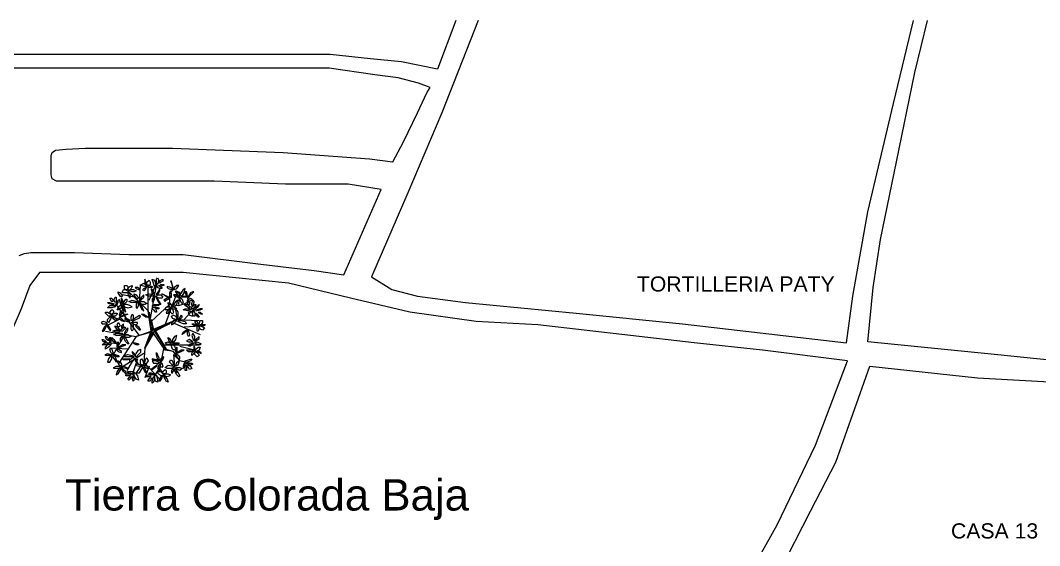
# Model space of a CAD drawing. Header units: millimetres. Extents: x 2424 to 2568, y 1542 to 1762.
# Drawn here: x 2461.14 to 2488.17, y 1645.88 to 1659.82 of the extents above; entities that cross this region are included whole.
import ezdxf

# ---------------------------------------------------------------- set-up
doc = ezdxf.new("R2010")
doc.units = ezdxf.units.MM
doc.layers.add('PDF_0', color=7, linetype='Continuous')
doc.layers.add('PDF_Text', color=7, linetype='Continuous')
doc.styles.add('PDF ArialMT', font='arial.ttf')

msp = doc.modelspace()

# ---------------------------------------------------------------- linework, layer by layer
at = {"layer": 'PDF_0', "lineweight": 9}
for points in [[(2472.682, 1659.817), (2472.202, 1658.518), (2471.242, 1658.715), (2470.423, 1658.8), (2469.35, 1658.913), (2468.22, 1658.913), (2453.507, 1658.913)], [(2473.275, 1659.817), (2472.315, 1657.36), (2471.411, 1655.242), (2470.451, 1653.011), (2470.988, 1652.672), (2471.665, 1652.503), (2472.936, 1652.333), (2475.873, 1652.051), (2478.697, 1651.768), (2483.046, 1651.26), (2483.215, 1652.503), (2483.611, 1654.733), (2484.288, 1657.614), (2484.825, 1659.817)], [(2489.993, 1650.639), (2486.971, 1650.949), (2483.611, 1651.288), (2483.752, 1652.728), (2483.95, 1653.999), (2484.373, 1656.061), (2484.853, 1658.433), (2485.192, 1659.817)], [(2461.104, 1653.576), (2461.245, 1653.632), (2461.414, 1653.66), (2461.669, 1653.66), (2462.572, 1653.66), (2464.012, 1653.604), (2465.453, 1653.604), (2467.514, 1653.35), (2468.926, 1653.18), (2469.717, 1653.067), (2470.705, 1655.327), (2469.83, 1655.468), (2469.208, 1655.468), (2468.164, 1655.468), (2466.272, 1655.552), (2464.577, 1655.552), (2462.092, 1655.552), (2461.979, 1655.609), (2461.951, 1655.722), (2461.951, 1655.863), (2461.951, 1656.033), (2461.951, 1656.23), (2461.979, 1656.315), (2462.064, 1656.371), (2462.346, 1656.4), (2462.855, 1656.428), (2465.17, 1656.428), (2468.107, 1656.315), (2470.395, 1656.145), (2471.016, 1656.061), (2471.298, 1656.597), (2471.665, 1657.36), (2471.919, 1657.896), (2472.004, 1658.038), (2471.694, 1658.15), (2471.157, 1658.292), (2470.536, 1658.376), (2469.321, 1658.546), (2467.853, 1658.546), (2465.594, 1658.546), (2453.507, 1658.546)], [(2480.081, 1644.426), (2481.21, 1646.431), (2482.227, 1648.549), (2483.074, 1650.78), (2480.815, 1651.062), (2479.008, 1651.26), (2477.313, 1651.458), (2474.856, 1651.74), (2473.219, 1651.825), (2471.468, 1652.079), (2469.886, 1652.446), (2468.248, 1652.841), (2465.453, 1653.124), (2463.899, 1653.124), (2462.262, 1653.124), (2461.64, 1653.124), (2461.386, 1652.785), (2461.16, 1652.164), (2460.567, 1650.808)], [(2464.295, 1652.305), (2464.323, 1652.813)], [(2464.549, 1652.39), (2464.747, 1652.841), (2464.577, 1651.91), (2464.521, 1652.135), (2464.521, 1652.813)], [(2465.198, 1652.7), (2465.086, 1652.559), (2465.086, 1652.277), (2465.34, 1652.248), (2465.65, 1652.361)], [(2463.899, 1651.994), (2463.758, 1652.418)], [(2464.154, 1652.474), (2463.843, 1652.531)], [(2465.622, 1650.723), (2465.368, 1650.78), (2465.198, 1651.034), (2464.973, 1651.062), (2464.662, 1651.514), (2464.436, 1651.119), (2464.605, 1651.571), (2464.521, 1652.107), (2464.012, 1652.616)], [(2464.973, 1651.74), (2465.311, 1652.644)], [(2465.34, 1652.277), (2465.368, 1652.616)], [(2464.295, 1651.458), (2463.674, 1652.277)], [(2465.086, 1652.277), (2464.605, 1651.825), (2464.662, 1651.627), (2465.283, 1651.881), (2464.718, 1651.571), (2465.001, 1651.091), (2465.198, 1651.034)], [(2465.481, 1651.881), (2465.763, 1652.192)], [(2463.758, 1651.881), (2463.419, 1651.712)], [(2464.041, 1651.797), (2463.476, 1651.966)], [(2464.549, 1652.079), (2464.605, 1651.571), (2464.605, 1651.881), (2464.662, 1651.599), (2465.086, 1651.768), (2464.69, 1651.571), (2464.831, 1651.655), (2464.662, 1651.599), (2464.634, 1651.684), (2464.634, 1651.571), (2464.605, 1651.542), (2464.492, 1651.204), (2464.634, 1651.542), (2464.549, 1651.345), (2464.69, 1651.571)], [(2465.255, 1651.881), (2465.876, 1651.853)], [(2465.17, 1651.797), (2465.904, 1651.486)], [(2465.481, 1651.684), (2465.904, 1651.712)], [(2463.391, 1651.571), (2464.21, 1651.429), (2463.73, 1650.695)], [(2463.899, 1651.486), (2463.589, 1650.921)], [(2464.605, 1651.542), (2464.21, 1651.429), (2464.605, 1651.571)], [(2464.69, 1651.571), (2465.001, 1651.091), (2464.69, 1651.571)], [(2463.73, 1651.232), (2463.448, 1651.26)], [(2463.984, 1651.091), (2463.504, 1651.119)], [(2464.436, 1651.119), (2464.408, 1650.752), (2464.831, 1650.3)], [(2464.944, 1651.147), (2464.831, 1650.61), (2464.634, 1650.3)], [(2464.944, 1651.204), (2465.876, 1651.204)], [(2465.368, 1651.175), (2465.791, 1651.062)], [(2464.408, 1650.978), (2463.815, 1650.61)], [(2464.125, 1650.808), (2463.956, 1650.526)], [(2464.238, 1650.836), (2464.097, 1650.413)], [(2465.198, 1650.949), (2465.227, 1650.639), (2465.283, 1650.469)], [(2464.549, 1650.639), (2464.436, 1650.328)], [(2464.803, 1650.61), (2465.001, 1650.328)]]:
    msp.add_lwpolyline(points, dxfattribs=at)
for points in [[(2464.464, 1652.813), (2464.464, 1652.87), (2464.436, 1652.954), (2464.436, 1652.898), (2464.436, 1652.841)], [(2464.747, 1652.757), (2464.69, 1652.757), (2464.662, 1652.841), (2464.634, 1652.954), (2464.69, 1652.926), (2464.718, 1652.841)], [(2464.747, 1652.87), (2464.747, 1652.954), (2464.775, 1652.983), (2464.803, 1652.926), (2464.775, 1652.813), (2464.747, 1652.813)], [(2464.831, 1652.841), (2464.803, 1652.87), (2464.86, 1652.926), (2464.916, 1652.954), (2464.916, 1652.898), (2464.86, 1652.87)], [(2463.984, 1652.757), (2463.984, 1652.7), (2463.956, 1652.644), (2463.899, 1652.7), (2463.899, 1652.785), (2463.956, 1652.785)], [(2464.097, 1652.785), (2464.097, 1652.757), (2464.069, 1652.7), (2464.012, 1652.644), (2463.984, 1652.7), (2464.041, 1652.757)], [(2464.267, 1652.672), (2464.323, 1652.672), (2464.238, 1652.728), (2464.182, 1652.728), (2464.21, 1652.7)], [(2464.436, 1652.757), (2464.351, 1652.785), (2464.351, 1652.813), (2464.408, 1652.841), (2464.492, 1652.785), (2464.492, 1652.757)], [(2464.408, 1652.7), (2464.464, 1652.728), (2464.492, 1652.757), (2464.464, 1652.7), (2464.408, 1652.644), (2464.38, 1652.672)], [(2464.549, 1652.785), (2464.492, 1652.785), (2464.492, 1652.87), (2464.549, 1652.926), (2464.577, 1652.87), (2464.577, 1652.813)], [(2464.605, 1652.728), (2464.521, 1652.728), (2464.492, 1652.757), (2464.549, 1652.785), (2464.634, 1652.757), (2464.634, 1652.728)], [(2464.634, 1652.587), (2464.69, 1652.559), (2464.634, 1652.672), (2464.605, 1652.7), (2464.605, 1652.672)], [(2464.831, 1652.7), (2464.775, 1652.728), (2464.747, 1652.757), (2464.803, 1652.785), (2464.888, 1652.728), (2464.888, 1652.7)], [(2464.803, 1652.587), (2464.831, 1652.644), (2464.831, 1652.7), (2464.803, 1652.644), (2464.747, 1652.559), (2464.747, 1652.531)], [(2464.916, 1652.785), (2464.86, 1652.757), (2464.831, 1652.785), (2464.86, 1652.813), (2464.944, 1652.813), (2464.944, 1652.785)], [(2465.057, 1652.7), (2465.142, 1652.672), (2465.17, 1652.7), (2465.114, 1652.728), (2465.029, 1652.757), (2465.029, 1652.728)], [(2465.142, 1652.841), (2465.17, 1652.728), (2465.198, 1652.7), (2465.17, 1652.785), (2465.142, 1652.898), (2465.114, 1652.898)], [(2465.198, 1652.672), (2465.227, 1652.672), (2465.283, 1652.7), (2465.34, 1652.785), (2465.283, 1652.785), (2465.227, 1652.728)], [(2465.368, 1652.531), (2465.424, 1652.503), (2465.481, 1652.587), (2465.509, 1652.7), (2465.453, 1652.672), (2465.396, 1652.587)], [(2463.589, 1652.361), (2463.561, 1652.361), (2463.532, 1652.39), (2463.504, 1652.446), (2463.561, 1652.446), (2463.589, 1652.39)], [(2463.674, 1652.446), (2463.674, 1652.361), (2463.645, 1652.333), (2463.617, 1652.39), (2463.645, 1652.474), (2463.674, 1652.474)], [(2463.786, 1652.503), (2463.73, 1652.587), (2463.73, 1652.616), (2463.786, 1652.587), (2463.843, 1652.503), (2463.815, 1652.474)], [(2463.815, 1652.333), (2463.815, 1652.39), (2463.815, 1652.446), (2463.843, 1652.39), (2463.843, 1652.277), (2463.815, 1652.277)], [(2463.871, 1652.672), (2463.956, 1652.672), (2464.012, 1652.644), (2463.956, 1652.587), (2463.843, 1652.587), (2463.843, 1652.616)], [(2463.871, 1652.333), (2463.928, 1652.418), (2463.956, 1652.418), (2463.956, 1652.361), (2463.871, 1652.277), (2463.871, 1652.305)], [(2464.012, 1652.503), (2463.984, 1652.587), (2463.984, 1652.616), (2464.041, 1652.559), (2464.041, 1652.474), (2464.041, 1652.446)], [(2464.041, 1652.644), (2464.041, 1652.672), (2464.125, 1652.672), (2464.21, 1652.644), (2464.154, 1652.616), (2464.097, 1652.616)], [(2464.21, 1652.446), (2464.154, 1652.531), (2464.154, 1652.559), (2464.21, 1652.531), (2464.267, 1652.446), (2464.238, 1652.418)], [(2464.351, 1652.418), (2464.408, 1652.474), (2464.408, 1652.531), (2464.351, 1652.474), (2464.295, 1652.39), (2464.323, 1652.361)], [(2464.634, 1652.503), (2464.521, 1652.503), (2464.464, 1652.531), (2464.549, 1652.559), (2464.69, 1652.531), (2464.69, 1652.503)], [(2464.634, 1652.361), (2464.662, 1652.361), (2464.69, 1652.418), (2464.69, 1652.503), (2464.662, 1652.474), (2464.634, 1652.418)], [(2464.803, 1652.333), (2464.747, 1652.446), (2464.718, 1652.503), (2464.775, 1652.418), (2464.86, 1652.277), (2464.831, 1652.277)], [(2464.747, 1652.474), (2464.775, 1652.531), (2464.86, 1652.531), (2464.916, 1652.474), (2464.888, 1652.446), (2464.803, 1652.446)], [(2464.944, 1652.531), (2464.888, 1652.559), (2465.029, 1652.503), (2465.086, 1652.474), (2465.029, 1652.474)], [(2465.001, 1652.39), (2465.057, 1652.418), (2465.086, 1652.446), (2465.029, 1652.446), (2464.944, 1652.39), (2464.973, 1652.361)], [(2465.114, 1652.474), (2465.142, 1652.474), (2465.142, 1652.559), (2465.114, 1652.644), (2465.086, 1652.587), (2465.086, 1652.531)], [(2465.311, 1652.474), (2465.34, 1652.474), (2465.255, 1652.531), (2465.198, 1652.531), (2465.227, 1652.503)], [(2465.311, 1652.531), (2465.255, 1652.616), (2465.255, 1652.644), (2465.311, 1652.616), (2465.368, 1652.531), (2465.34, 1652.503)], [(2465.509, 1652.474), (2465.424, 1652.474), (2465.368, 1652.474), (2465.453, 1652.503), (2465.566, 1652.503), (2465.566, 1652.474)], [(2465.396, 1652.333), (2465.368, 1652.418), (2465.368, 1652.474), (2465.424, 1652.418), (2465.453, 1652.333), (2465.424, 1652.305)], [(2465.509, 1652.587), (2465.537, 1652.503), (2465.537, 1652.474), (2465.566, 1652.531), (2465.537, 1652.616), (2465.509, 1652.616)], [(2465.65, 1652.587), (2465.594, 1652.503), (2465.566, 1652.474), (2465.622, 1652.503), (2465.735, 1652.616), (2465.707, 1652.616)], [(2465.566, 1652.446), (2465.566, 1652.418), (2465.65, 1652.39), (2465.707, 1652.39), (2465.679, 1652.418), (2465.622, 1652.446)], [(2463.561, 1652.277), (2463.476, 1652.305), (2463.448, 1652.333), (2463.504, 1652.333), (2463.617, 1652.305), (2463.617, 1652.277)], [(2463.645, 1652.248), (2463.645, 1652.22), (2463.561, 1652.192), (2463.448, 1652.192), (2463.504, 1652.248), (2463.589, 1652.248)], [(2463.73, 1652.333), (2463.73, 1652.39), (2463.674, 1652.305), (2463.645, 1652.248), (2463.702, 1652.277)], [(2463.73, 1652.192), (2463.786, 1652.248), (2463.843, 1652.248), (2463.815, 1652.192), (2463.73, 1652.135), (2463.702, 1652.135)], [(2463.871, 1652.135), (2463.928, 1652.079), (2463.899, 1652.192), (2463.843, 1652.248), (2463.843, 1652.22)], [(2463.871, 1652.277), (2463.899, 1652.22), (2463.984, 1652.192), (2464.097, 1652.22), (2464.041, 1652.248), (2463.956, 1652.277)], [(2464.182, 1652.333), (2464.069, 1652.333), (2464.012, 1652.361), (2464.097, 1652.39), (2464.238, 1652.361), (2464.238, 1652.333)], [(2464.21, 1652.192), (2464.238, 1652.192), (2464.267, 1652.248), (2464.267, 1652.333), (2464.21, 1652.305), (2464.21, 1652.248)], [(2464.295, 1652.305), (2464.323, 1652.361), (2464.408, 1652.361), (2464.492, 1652.305), (2464.436, 1652.277), (2464.351, 1652.277)], [(2464.351, 1652.164), (2464.408, 1652.107), (2464.351, 1652.248), (2464.295, 1652.333), (2464.295, 1652.277)], [(2464.747, 1652.248), (2464.662, 1652.248), (2464.634, 1652.248), (2464.69, 1652.277), (2464.803, 1652.277), (2464.803, 1652.248)], [(2464.69, 1652.107), (2464.634, 1652.164), (2464.662, 1652.22), (2464.718, 1652.192), (2464.747, 1652.079), (2464.718, 1652.079)], [(2464.775, 1652.164), (2464.69, 1652.192), (2464.662, 1652.22), (2464.718, 1652.22), (2464.803, 1652.192), (2464.803, 1652.164)], [(2465.086, 1652.22), (2465.114, 1652.192), (2465.057, 1652.135), (2464.973, 1652.135), (2465.001, 1652.22), (2465.057, 1652.22)], [(2465.114, 1652.305), (2465.142, 1652.248), (2465.142, 1652.192), (2465.086, 1652.22), (2465.057, 1652.305), (2465.057, 1652.333)], [(2465.17, 1652.164), (2465.198, 1652.079), (2465.17, 1652.022), (2465.114, 1652.079), (2465.114, 1652.192), (2465.142, 1652.192)], [(2465.227, 1652.164), (2465.283, 1652.164), (2465.198, 1652.22), (2465.142, 1652.192), (2465.17, 1652.164)], [(2465.17, 1652.22), (2465.227, 1652.22), (2465.283, 1652.277), (2465.311, 1652.39), (2465.255, 1652.361), (2465.198, 1652.277)], [(2465.679, 1652.164), (2465.65, 1652.135), (2465.566, 1652.107), (2465.453, 1652.135), (2465.509, 1652.164), (2465.594, 1652.164)], [(2465.594, 1652.192), (2465.509, 1652.248), (2465.481, 1652.277), (2465.566, 1652.277), (2465.65, 1652.22), (2465.622, 1652.192)], [(2465.622, 1652.277), (2465.594, 1652.277), (2465.566, 1652.305), (2465.566, 1652.39), (2465.622, 1652.361), (2465.622, 1652.305)], [(2465.735, 1652.333), (2465.707, 1652.248), (2465.679, 1652.248), (2465.679, 1652.305), (2465.707, 1652.39), (2465.735, 1652.361)], [(2465.763, 1652.22), (2465.707, 1652.164), (2465.679, 1652.164), (2465.679, 1652.22), (2465.763, 1652.277), (2465.791, 1652.277)], [(2465.735, 1652.107), (2465.735, 1652.164), (2465.791, 1652.22), (2465.876, 1652.277), (2465.848, 1652.22), (2465.791, 1652.164)], [(2465.82, 1652.135), (2465.791, 1652.107), (2465.904, 1652.135), (2465.961, 1652.164), (2465.904, 1652.164)], [(2463.448, 1652.079), (2463.532, 1652.022), (2463.561, 1651.966), (2463.476, 1651.966), (2463.391, 1652.051), (2463.391, 1652.079)], [(2463.448, 1651.881), (2463.504, 1651.938), (2463.532, 1651.966), (2463.532, 1651.91), (2463.476, 1651.797), (2463.448, 1651.825)], [(2463.617, 1652.079), (2463.561, 1652.022), (2463.532, 1652.022), (2463.504, 1652.079), (2463.561, 1652.135), (2463.589, 1652.135)], [(2463.702, 1652.051), (2463.702, 1652.022), (2463.645, 1651.966), (2463.561, 1651.966), (2463.589, 1652.022), (2463.645, 1652.051)], [(2463.561, 1651.966), (2463.589, 1651.966), (2463.674, 1651.91), (2463.702, 1651.853), (2463.645, 1651.853), (2463.589, 1651.91)], [(2463.786, 1652.079), (2463.758, 1651.994), (2463.786, 1651.966), (2463.815, 1652.022), (2463.815, 1652.107), (2463.786, 1652.107)], [(2463.758, 1651.938), (2463.758, 1651.91), (2463.815, 1651.853), (2463.899, 1651.825), (2463.871, 1651.853), (2463.815, 1651.91)], [(2463.928, 1652.022), (2463.984, 1652.022), (2463.871, 1651.966), (2463.786, 1651.938), (2463.815, 1651.966)], [(2464.012, 1651.881), (2463.928, 1651.91), (2463.899, 1651.91), (2463.928, 1651.881), (2464.041, 1651.825), (2464.041, 1651.853)], [(2464.097, 1651.853), (2464.069, 1651.853), (2464.069, 1651.938), (2464.097, 1652.022), (2464.125, 1651.994), (2464.125, 1651.91)], [(2464.267, 1651.91), (2464.154, 1651.853), (2464.097, 1651.825), (2464.154, 1651.91), (2464.295, 1651.994), (2464.323, 1651.966)], [(2464.464, 1651.938), (2464.38, 1651.994), (2464.351, 1652.022), (2464.408, 1652.022), (2464.521, 1651.938), (2464.492, 1651.938)], [(2465.114, 1652.135), (2465.086, 1652.135), (2465.029, 1652.107), (2465.001, 1652.051), (2465.057, 1652.051), (2465.086, 1652.107)], [(2465.283, 1651.91), (2465.255, 1651.881), (2465.17, 1651.91), (2465.142, 1651.966), (2465.198, 1651.994), (2465.255, 1651.966)], [(2465.311, 1652.079), (2465.311, 1651.938), (2465.311, 1651.881), (2465.283, 1651.994), (2465.255, 1652.135), (2465.283, 1652.135)], [(2465.424, 1651.966), (2465.396, 1651.994), (2465.368, 1651.938), (2465.34, 1651.881), (2465.368, 1651.881), (2465.424, 1651.938)], [(2465.622, 1651.994), (2465.594, 1652.051), (2465.622, 1652.107), (2465.679, 1652.079), (2465.707, 1651.966), (2465.679, 1651.966)], [(2465.707, 1651.994), (2465.707, 1652.079), (2465.735, 1652.107), (2465.763, 1652.051), (2465.763, 1651.966), (2465.735, 1651.966)], [(2465.82, 1651.966), (2465.791, 1652.022), (2465.791, 1652.051), (2465.82, 1652.022), (2465.876, 1651.938), (2465.848, 1651.938)], [(2465.848, 1652.079), (2465.904, 1652.079), (2465.961, 1652.022), (2465.933, 1652.022), (2465.876, 1652.051)], [(2463.448, 1651.768), (2463.419, 1651.797), (2463.335, 1651.825), (2463.278, 1651.797), (2463.306, 1651.768), (2463.391, 1651.768)], [(2463.363, 1651.599), (2463.419, 1651.712), (2463.419, 1651.74), (2463.363, 1651.684), (2463.306, 1651.571), (2463.335, 1651.571)], [(2463.504, 1651.655), (2463.476, 1651.712), (2463.448, 1651.74), (2463.448, 1651.684), (2463.504, 1651.599), (2463.532, 1651.599)], [(2463.702, 1651.627), (2463.645, 1651.684), (2463.645, 1651.712), (2463.702, 1651.684), (2463.758, 1651.627), (2463.758, 1651.599)], [(2463.758, 1651.684), (2463.73, 1651.684), (2463.702, 1651.74), (2463.73, 1651.797), (2463.758, 1651.768), (2463.786, 1651.712)], [(2463.899, 1651.627), (2463.843, 1651.571), (2463.786, 1651.571), (2463.815, 1651.627), (2463.899, 1651.684), (2463.928, 1651.655)], [(2463.871, 1651.712), (2463.871, 1651.768), (2463.815, 1651.712), (2463.815, 1651.655), (2463.843, 1651.655)], [(2463.956, 1651.542), (2463.984, 1651.599), (2463.984, 1651.655), (2463.928, 1651.599), (2463.899, 1651.514), (2463.899, 1651.486)], [(2464.125, 1651.74), (2464.125, 1651.627), (2464.097, 1651.571), (2464.069, 1651.627), (2464.069, 1651.797), (2464.097, 1651.797)], [(2464.238, 1651.768), (2464.238, 1651.797), (2464.182, 1651.797), (2464.097, 1651.797), (2464.125, 1651.768), (2464.182, 1651.74)], [(2464.267, 1651.627), (2464.21, 1651.684), (2464.21, 1651.74), (2464.267, 1651.684), (2464.323, 1651.599), (2464.295, 1651.599)], [(2465.198, 1651.853), (2465.142, 1651.797), (2465.142, 1651.74), (2465.198, 1651.768), (2465.283, 1651.853), (2465.255, 1651.853)], [(2465.396, 1651.853), (2465.509, 1651.825), (2465.537, 1651.768), (2465.453, 1651.768), (2465.311, 1651.825), (2465.34, 1651.853)], [(2465.537, 1651.571), (2465.481, 1651.514), (2465.424, 1651.486), (2465.453, 1651.542), (2465.566, 1651.627), (2465.566, 1651.599)], [(2465.763, 1651.712), (2465.707, 1651.74), (2465.679, 1651.768), (2465.735, 1651.768), (2465.82, 1651.74), (2465.82, 1651.712)], [(2465.82, 1651.825), (2465.848, 1651.74), (2465.848, 1651.712), (2465.82, 1651.74), (2465.763, 1651.825), (2465.791, 1651.853)], [(2465.82, 1651.627), (2465.82, 1651.684), (2465.848, 1651.712), (2465.876, 1651.655), (2465.848, 1651.571), (2465.82, 1651.571)], [(2465.876, 1651.768), (2465.904, 1651.853), (2465.961, 1651.853), (2465.961, 1651.797), (2465.904, 1651.712), (2465.876, 1651.74)], [(2465.876, 1651.684), (2465.904, 1651.712), (2465.961, 1651.684), (2466.017, 1651.655), (2465.961, 1651.599), (2465.904, 1651.627)], [(2465.904, 1651.74), (2465.933, 1651.712), (2465.989, 1651.712), (2466.046, 1651.74), (2466.017, 1651.74), (2465.961, 1651.74)], [(2463.419, 1651.288), (2463.391, 1651.288), (2463.335, 1651.288), (2463.306, 1651.345), (2463.335, 1651.345), (2463.391, 1651.316)], [(2463.448, 1651.401), (2463.476, 1651.345), (2463.476, 1651.316), (2463.419, 1651.345), (2463.391, 1651.429), (2463.419, 1651.429)], [(2463.532, 1651.345), (2463.532, 1651.288), (2463.504, 1651.26), (2463.504, 1651.288), (2463.504, 1651.401), (2463.532, 1651.401)], [(2463.617, 1651.288), (2463.561, 1651.345), (2463.561, 1651.401), (2463.617, 1651.345), (2463.674, 1651.26), (2463.645, 1651.26)], [(2463.786, 1651.571), (2463.758, 1651.542), (2463.674, 1651.542), (2463.589, 1651.571), (2463.645, 1651.599), (2463.73, 1651.599)], [(2463.786, 1651.458), (2463.674, 1651.458), (2463.617, 1651.486), (2463.702, 1651.514), (2463.843, 1651.514), (2463.843, 1651.486)], [(2463.786, 1651.316), (2463.815, 1651.316), (2463.843, 1651.373), (2463.843, 1651.458), (2463.815, 1651.429), (2463.786, 1651.373)], [(2463.928, 1651.288), (2463.871, 1651.401), (2463.871, 1651.458), (2463.928, 1651.373), (2464.012, 1651.232), (2463.984, 1651.232)], [(2463.899, 1651.429), (2463.928, 1651.486), (2463.984, 1651.486), (2464.069, 1651.429), (2464.012, 1651.401), (2463.956, 1651.401)], [(2465.086, 1651.288), (2465.057, 1651.373), (2465.057, 1651.401), (2465.086, 1651.373), (2465.142, 1651.288), (2465.142, 1651.26)], [(2465.17, 1651.26), (2465.198, 1651.26), (2465.255, 1651.345), (2465.283, 1651.458), (2465.227, 1651.429), (2465.17, 1651.345)], [(2465.65, 1651.288), (2465.707, 1651.288), (2465.622, 1651.345), (2465.537, 1651.316), (2465.594, 1651.288)], [(2465.594, 1651.571), (2465.622, 1651.458), (2465.594, 1651.429), (2465.566, 1651.486), (2465.566, 1651.599), (2465.594, 1651.599)], [(2465.735, 1651.316), (2465.763, 1651.345), (2465.763, 1651.429), (2465.707, 1651.514), (2465.679, 1651.458), (2465.707, 1651.373)], [(2465.876, 1651.373), (2465.876, 1651.429), (2465.791, 1651.345), (2465.763, 1651.288), (2465.791, 1651.316)], [(2463.419, 1651.204), (2463.335, 1651.204), (2463.306, 1651.204), (2463.363, 1651.26), (2463.476, 1651.26), (2463.476, 1651.232)], [(2463.532, 1651.232), (2463.532, 1651.204), (2463.476, 1651.147), (2463.391, 1651.091), (2463.391, 1651.147), (2463.448, 1651.204)], [(2463.561, 1651.091), (2463.589, 1651.006), (2463.589, 1650.949), (2463.532, 1651.006), (2463.504, 1651.091), (2463.532, 1651.119)], [(2463.702, 1651.119), (2463.674, 1651.091), (2463.73, 1651.034), (2463.815, 1651.006), (2463.815, 1651.034), (2463.73, 1651.091)], [(2463.702, 1651.26), (2463.73, 1651.288), (2463.73, 1651.204), (2463.702, 1651.147), (2463.702, 1651.175)], [(2463.843, 1651.204), (2463.758, 1651.147), (2463.702, 1651.119), (2463.786, 1651.147), (2463.928, 1651.204), (2463.899, 1651.204)], [(2464.21, 1651.204), (2464.154, 1651.232), (2464.125, 1651.26), (2464.182, 1651.26), (2464.267, 1651.232), (2464.267, 1651.204)], [(2464.21, 1650.978), (2464.267, 1651.062), (2464.323, 1651.091), (2464.323, 1651.006), (2464.21, 1650.893), (2464.182, 1650.921)], [(2465.086, 1651.204), (2465.001, 1651.232), (2464.973, 1651.26), (2465.057, 1651.288), (2465.142, 1651.232), (2465.142, 1651.204)], [(2465.17, 1651.091), (2465.142, 1651.175), (2465.17, 1651.232), (2465.227, 1651.175), (2465.255, 1651.091), (2465.227, 1651.062)], [(2465.311, 1651.232), (2465.198, 1651.232), (2465.17, 1651.232), (2465.227, 1651.26), (2465.34, 1651.26), (2465.34, 1651.232)], [(2465.255, 1651.119), (2465.283, 1651.147), (2465.283, 1651.034), (2465.255, 1651.006), (2465.255, 1651.034)], [(2465.396, 1651.062), (2465.311, 1651.006), (2465.255, 1650.978), (2465.34, 1651.006), (2465.481, 1651.062), (2465.453, 1651.062)], [(2465.679, 1651.034), (2465.735, 1651.062), (2465.594, 1651.062), (2465.537, 1651.062), (2465.594, 1651.034)], [(2465.707, 1651.232), (2465.65, 1651.175), (2465.594, 1651.175), (2465.65, 1651.232), (2465.735, 1651.26), (2465.763, 1651.26)], [(2465.763, 1651.147), (2465.735, 1651.175), (2465.735, 1651.091), (2465.763, 1651.062), (2465.763, 1651.091)], [(2465.876, 1651.204), (2465.791, 1651.232), (2465.763, 1651.26), (2465.82, 1651.288), (2465.933, 1651.232), (2465.904, 1651.204)], [(2465.791, 1651.091), (2465.848, 1651.147), (2465.904, 1651.147), (2465.876, 1651.062), (2465.791, 1651.034), (2465.763, 1651.062)], [(2463.448, 1650.978), (2463.532, 1650.949), (2463.589, 1650.949), (2463.504, 1650.921), (2463.391, 1650.921), (2463.391, 1650.949)], [(2463.561, 1650.921), (2463.532, 1650.921), (2463.476, 1650.836), (2463.448, 1650.752), (2463.504, 1650.752), (2463.561, 1650.836)], [(2463.645, 1650.949), (2463.73, 1650.921), (2463.758, 1650.893), (2463.702, 1650.893), (2463.589, 1650.949), (2463.617, 1650.949)], [(2463.645, 1650.893), (2463.674, 1650.808), (2463.674, 1650.752), (2463.645, 1650.808), (2463.589, 1650.893), (2463.617, 1650.921)], [(2463.984, 1650.808), (2463.871, 1650.808), (2463.843, 1650.836), (2463.899, 1650.836), (2464.012, 1650.836), (2464.041, 1650.836)], [(2463.984, 1650.949), (2464.097, 1650.921), (2464.154, 1650.893), (2464.069, 1650.893), (2463.899, 1650.893), (2463.899, 1650.921)], [(2464.125, 1650.893), (2464.154, 1650.836), (2464.125, 1650.78), (2464.041, 1650.752), (2464.041, 1650.808), (2464.097, 1650.865)], [(2464.097, 1651.034), (2464.097, 1651.006), (2464.125, 1650.949), (2464.182, 1650.921), (2464.182, 1650.949), (2464.125, 1651.006)], [(2464.182, 1650.78), (2464.238, 1650.723), (2464.267, 1650.695), (2464.238, 1650.752), (2464.182, 1650.865), (2464.182, 1650.836)], [(2464.38, 1650.78), (2464.408, 1650.695), (2464.38, 1650.667), (2464.323, 1650.695), (2464.323, 1650.808), (2464.351, 1650.836)], [(2464.436, 1650.752), (2464.464, 1650.836), (2464.492, 1650.865), (2464.521, 1650.78), (2464.464, 1650.695), (2464.436, 1650.695)], [(2464.69, 1650.808), (2464.747, 1650.78), (2464.775, 1650.78), (2464.747, 1650.808), (2464.634, 1650.836), (2464.634, 1650.808)], [(2464.747, 1650.949), (2464.747, 1651.006), (2464.803, 1650.865), (2464.803, 1650.78), (2464.775, 1650.836)], [(2464.831, 1650.752), (2464.86, 1650.752), (2464.916, 1650.808), (2464.944, 1650.893), (2464.888, 1650.865), (2464.831, 1650.808)], [(2465.142, 1650.695), (2465.086, 1650.752), (2465.114, 1650.808), (2465.17, 1650.78), (2465.198, 1650.667), (2465.17, 1650.667)], [(2465.255, 1650.949), (2465.227, 1650.921), (2465.283, 1650.865), (2465.368, 1650.836), (2465.368, 1650.893), (2465.283, 1650.949)], [(2465.509, 1650.752), (2465.509, 1650.78), (2465.594, 1650.808), (2465.679, 1650.836), (2465.65, 1650.78), (2465.566, 1650.752)], [(2465.679, 1650.978), (2465.707, 1651.034), (2465.763, 1651.034), (2465.735, 1650.978), (2465.679, 1650.921), (2465.679, 1650.949)], [(2465.763, 1651.006), (2465.791, 1651.034), (2465.848, 1650.978), (2465.876, 1650.921), (2465.82, 1650.893), (2465.763, 1650.949)], [(2465.82, 1651.034), (2465.876, 1651.006), (2465.933, 1650.978), (2465.933, 1651.006), (2465.876, 1651.034)], [(2463.674, 1650.639), (2463.758, 1650.639), (2463.815, 1650.61), (2463.73, 1650.582), (2463.617, 1650.582), (2463.617, 1650.61)], [(2463.815, 1650.582), (2463.758, 1650.582), (2463.702, 1650.498), (2463.674, 1650.413), (2463.73, 1650.441), (2463.786, 1650.526)], [(2463.786, 1650.752), (2463.815, 1650.695), (2463.815, 1650.639), (2463.758, 1650.667), (2463.702, 1650.78), (2463.73, 1650.78)], [(2463.871, 1650.639), (2463.956, 1650.61), (2463.984, 1650.582), (2463.928, 1650.582), (2463.815, 1650.61), (2463.843, 1650.639)], [(2463.871, 1650.554), (2463.928, 1650.498), (2463.928, 1650.441), (2463.871, 1650.498), (2463.815, 1650.582), (2463.843, 1650.582)], [(2464.238, 1650.695), (2464.182, 1650.667), (2464.295, 1650.639), (2464.38, 1650.639), (2464.323, 1650.667)], [(2464.38, 1650.61), (2464.323, 1650.639), (2464.267, 1650.554), (2464.21, 1650.469), (2464.295, 1650.469), (2464.351, 1650.554)], [(2464.436, 1650.582), (2464.464, 1650.498), (2464.464, 1650.469), (2464.436, 1650.498), (2464.38, 1650.61), (2464.408, 1650.61)], [(2464.464, 1650.667), (2464.521, 1650.61), (2464.549, 1650.582), (2464.492, 1650.582), (2464.408, 1650.639), (2464.408, 1650.667)], [(2464.662, 1650.582), (2464.747, 1650.639), (2464.775, 1650.695), (2464.718, 1650.639), (2464.605, 1650.554), (2464.634, 1650.554)], [(2464.803, 1650.723), (2464.803, 1650.752), (2464.718, 1650.78), (2464.634, 1650.78), (2464.662, 1650.723), (2464.747, 1650.723)], [(2464.831, 1650.582), (2464.803, 1650.639), (2464.803, 1650.667), (2464.775, 1650.61), (2464.803, 1650.526), (2464.831, 1650.526)], [(2464.86, 1650.639), (2464.803, 1650.723), (2464.831, 1650.752), (2464.888, 1650.723), (2464.916, 1650.639), (2464.888, 1650.61)], [(2465.001, 1650.469), (2464.973, 1650.441), (2464.916, 1650.441), (2464.916, 1650.498), (2464.973, 1650.554), (2465.001, 1650.526)], [(2465.142, 1650.582), (2465.029, 1650.582), (2464.973, 1650.61), (2465.057, 1650.667), (2465.198, 1650.639), (2465.198, 1650.61)], [(2465.142, 1650.469), (2465.17, 1650.469), (2465.198, 1650.526), (2465.198, 1650.582), (2465.17, 1650.582), (2465.142, 1650.526)], [(2465.283, 1650.413), (2465.227, 1650.526), (2465.227, 1650.582), (2465.283, 1650.526), (2465.368, 1650.385), (2465.34, 1650.356)], [(2465.311, 1650.667), (2465.255, 1650.639), (2465.283, 1650.752), (2465.34, 1650.78), (2465.34, 1650.752)], [(2465.255, 1650.582), (2465.283, 1650.61), (2465.368, 1650.61), (2465.424, 1650.582), (2465.368, 1650.526), (2465.311, 1650.554)], [(2465.453, 1650.639), (2465.453, 1650.582), (2465.509, 1650.667), (2465.509, 1650.752), (2465.481, 1650.723)], [(2465.509, 1650.554), (2465.509, 1650.639), (2465.537, 1650.667), (2465.537, 1650.61), (2465.537, 1650.526), (2465.509, 1650.526)], [(2465.594, 1650.723), (2465.679, 1650.723), (2465.707, 1650.695), (2465.65, 1650.667), (2465.537, 1650.695), (2465.537, 1650.723)], [(2465.566, 1650.639), (2465.594, 1650.667), (2465.65, 1650.639), (2465.679, 1650.582), (2465.622, 1650.554), (2465.594, 1650.61)], [(2479.601, 1641.094), (2479.77, 1641.913), (2479.911, 1642.336), (2480.25, 1643.099), (2480.561, 1643.805), (2481.267, 1645.188), (2482.086, 1646.798), (2482.764, 1648.097), (2483.667, 1650.639), (2486.519, 1650.328), (2489.061, 1650.187), (2491.659, 1649.989), (2492.619, 1649.933), (2494.539, 1649.368), (2496.177, 1648.718), (2494.822, 1648.238), (2493.692, 1647.843), (2492.676, 1647.391), (2491.235, 1646.6), (2489.908, 1645.866), (2488.27, 1645.245), (2485.616, 1643.918), (2481.945, 1642.11)], [(2463.956, 1650.441), (2464.041, 1650.441), (2464.069, 1650.413), (2464.041, 1650.385), (2463.928, 1650.385), (2463.928, 1650.413)], [(2464.041, 1650.498), (2464.125, 1650.498), (2464.154, 1650.469), (2464.097, 1650.441), (2463.984, 1650.469), (2463.984, 1650.498)], [(2464.069, 1650.356), (2464.097, 1650.356), (2464.041, 1650.3), (2464.012, 1650.272), (2463.984, 1650.3), (2464.041, 1650.356)], [(2464.154, 1650.356), (2464.125, 1650.413), (2464.097, 1650.3), (2464.125, 1650.243), (2464.154, 1650.272)], [(2464.154, 1650.469), (2464.182, 1650.469), (2464.238, 1650.385), (2464.267, 1650.272), (2464.21, 1650.3), (2464.154, 1650.385)], [(2464.521, 1650.413), (2464.577, 1650.413), (2464.605, 1650.385), (2464.577, 1650.356), (2464.464, 1650.356), (2464.464, 1650.385)], [(2464.605, 1650.328), (2464.605, 1650.3), (2464.577, 1650.243), (2464.521, 1650.243), (2464.521, 1650.272), (2464.577, 1650.328)], [(2464.605, 1650.469), (2464.662, 1650.441), (2464.69, 1650.413), (2464.634, 1650.413), (2464.549, 1650.441), (2464.549, 1650.469)], [(2464.69, 1650.3), (2464.662, 1650.215), (2464.634, 1650.187), (2464.634, 1650.243), (2464.662, 1650.356), (2464.69, 1650.356)], [(2464.69, 1650.413), (2464.747, 1650.385), (2464.775, 1650.3), (2464.775, 1650.215), (2464.718, 1650.243), (2464.69, 1650.328)], [(2464.86, 1650.498), (2464.916, 1650.441), (2464.944, 1650.385), (2464.86, 1650.385), (2464.775, 1650.469), (2464.803, 1650.498)], [(2464.831, 1650.3), (2464.86, 1650.356), (2464.916, 1650.385), (2464.888, 1650.328), (2464.831, 1650.243), (2464.803, 1650.243)], [(2465.114, 1650.413), (2465.086, 1650.385), (2465.029, 1650.356), (2464.944, 1650.385), (2464.973, 1650.441), (2465.057, 1650.441)], [(2464.944, 1650.356), (2464.973, 1650.356), (2465.029, 1650.3), (2465.057, 1650.215), (2465.001, 1650.243), (2464.973, 1650.3)]]:
    msp.add_lwpolyline(points, close=True, dxfattribs=at)

# ---------------------------------------------------------------- texts
at = {"layer": 'PDF_Text', "attachment_point": 4, "style": 'PDF ArialMT'}
for s, insert, char_height in [('TORTILLERIA PATY', (2477.485, 1652.82), 0.4024), ('Tierra Colorada Baja', (2462.32, 1647.102), 0.83121), ('CASA 13', (2485.816, 1646.268), 0.4024)]:
    msp.add_mtext(s, dxfattribs=dict(at, insert=insert, char_height=char_height))

doc.saveas('drawing.dxf')
